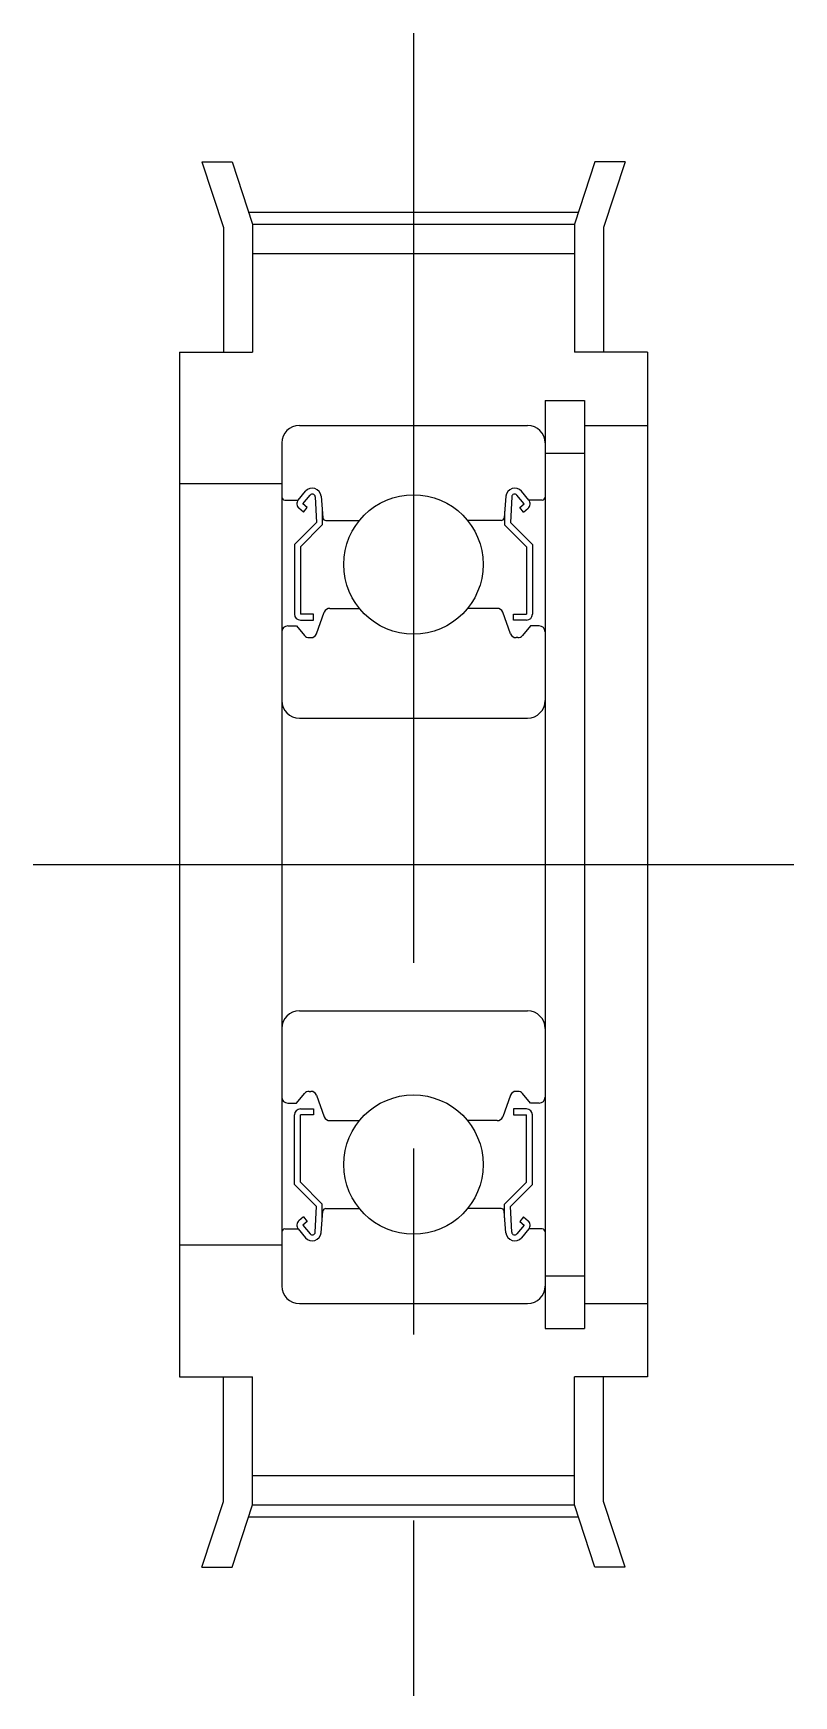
# Model space of a CAD drawing. Extents: x 10 to 145, y 10 to 119.
# Drawn here: x 118.7 to 144.7, y 62.5 to 119.3 of the extents above; entities outside this region: 2.
import ezdxf

# ---------------------------------------------------------------- set-up
doc = ezdxf.new("R2010")
doc.units = 0
doc.linetypes.add('CENTER', pattern=[50.8, 31.75, -6.35, 6.35, -6.35])
doc.layers.get('0').update_dxf_attribs({"linetype": 'CONTINUOUS'})
doc.layers.add('CENTER', color=1, linetype='CENTER')
doc.styles.get("Standard").update_dxf_attribs({"font": 'txt.shx'})

msp = doc.modelspace()

# ---------------------------------------------------------------- linework, layer by layer
for p, q in [((124.452, 114.865), (125.487, 114.865)), ((124.452, 114.865), (125.185, 112.629)), ((125.487, 114.865), (126.185, 112.74)), ((137.883, 114.865), (137.185, 112.74)), ((138.919, 114.865), (137.883, 114.865)), ((138.919, 114.865), (138.185, 112.629)), ((125.185, 112.629), (125.185, 108.365)), ((126.185, 112.74), (137.185, 112.74)), ((126.185, 112.74), (126.185, 108.365)), ((137.185, 112.74), (137.185, 108.365)), ((138.185, 112.629), (138.185, 108.365)), ((126.185, 111.74), (137.185, 111.74)), ((123.685, 108.365), (123.685, 73.365)), ((123.685, 108.365), (126.185, 108.365)), ((139.685, 108.365), (137.185, 108.365)), ((139.685, 108.365), (139.685, 73.365)), ((136.185, 106.715), (136.185, 75.015)), ((136.185, 106.715), (137.535, 106.715)), ((137.535, 106.715), (137.535, 75.015)), ((127.785, 105.865), (135.585, 105.865)), ((137.535, 105.865), (139.685, 105.865)), ((127.185, 105.265), (127.185, 76.465)), ((136.185, 105.265), (136.185, 76.465)), ((136.185, 104.915), (137.535, 104.915)), ((127.185, 103.865), (123.685, 103.865)), ((127.745, 103.315), (127.995, 103.613)), ((127.898, 103.186), (128.149, 103.485)), ((128.325, 103.425), (128.368, 102.548)), ((128.524, 103.446), (128.588, 102.707)), ((134.847, 103.446), (134.782, 102.707)), ((135.046, 103.425), (135.002, 102.548)), ((135.472, 103.186), (135.222, 103.485)), ((135.625, 103.315), (135.376, 103.613)), ((127.285, 103.315), (127.745, 103.315)), ((127.923, 102.905), (127.77, 103.033)), ((128.051, 103.058), (127.898, 103.186)), ((127.923, 102.905), (128.051, 103.058)), ((128.568, 102.935), (128.568, 102.465)), ((134.802, 102.935), (134.802, 102.465)), ((135.319, 103.058), (135.472, 103.186)), ((135.447, 102.905), (135.319, 103.058)), ((135.447, 102.905), (135.601, 103.033)), ((136.085, 103.315), (135.625, 103.315)), ((128.368, 102.548), (127.618, 101.798)), ((128.568, 102.465), (127.818, 101.715)), ((128.688, 102.615), (129.836, 102.615)), ((134.683, 102.615), (133.535, 102.615)), ((134.802, 102.465), (135.552, 101.715)), ((135.002, 102.548), (135.752, 101.798)), ((127.618, 101.798), (127.618, 99.415)), ((127.818, 101.715), (127.818, 99.415)), ((135.552, 101.715), (135.552, 99.415)), ((135.752, 101.798), (135.752, 99.415)), ((128.268, 99.415), (127.818, 99.415)), ((128.268, 99.215), (128.268, 99.415)), ((128.367, 98.747), (128.636, 99.484)), ((128.824, 99.615), (129.836, 99.615)), ((134.547, 99.615), (133.535, 99.615)), ((135.004, 98.747), (134.735, 99.484)), ((135.102, 99.215), (135.102, 99.415)), ((135.102, 99.415), (135.552, 99.415)), ((127.385, 99.015), (127.685, 99.015)), ((127.685, 99.015), (127.961, 98.687)), ((127.818, 99.215), (128.268, 99.215)), ((135.552, 99.215), (135.102, 99.215)), ((135.685, 99.015), (135.41, 98.687)), ((135.985, 99.015), (135.685, 99.015)), ((128.114, 98.615), (128.179, 98.615)), ((135.257, 98.615), (135.192, 98.615)), ((137.535, 98.79), (137.535, 98.79)), ((127.785, 95.865), (135.585, 95.865)), ((137.535, 90.865), (137.536, 90.865)), ((127.785, 85.865), (135.585, 85.865)), ((127.685, 82.715), (127.961, 83.044)), ((128.114, 83.115), (128.179, 83.115)), ((128.367, 82.984), (128.636, 82.247)), ((135.004, 82.984), (134.735, 82.247)), ((135.257, 83.115), (135.192, 83.115)), ((135.685, 82.715), (135.41, 83.044)), ((127.385, 82.715), (127.685, 82.715)), ((127.818, 82.515), (128.268, 82.515)), ((128.268, 82.515), (128.268, 82.315)), ((135.102, 82.515), (135.102, 82.315)), ((135.552, 82.515), (135.102, 82.515)), ((135.985, 82.715), (135.685, 82.715)), ((127.618, 79.932), (127.618, 82.315)), ((128.268, 82.315), (127.818, 82.315)), ((127.818, 80.015), (127.818, 82.315)), ((128.824, 82.115), (129.836, 82.115)), ((134.547, 82.115), (133.535, 82.115)), ((135.102, 82.315), (135.552, 82.315)), ((135.552, 80.015), (135.552, 82.315)), ((135.752, 79.932), (135.752, 82.315)), ((128.368, 79.182), (127.618, 79.932)), ((128.568, 79.265), (127.818, 80.015)), ((134.802, 79.265), (135.552, 80.015)), ((135.002, 79.182), (135.752, 79.932)), ((128.325, 78.305), (128.368, 79.182)), ((128.524, 78.285), (128.588, 79.024)), ((128.568, 78.795), (128.568, 79.265)), ((128.688, 79.115), (129.836, 79.115)), ((128.975, 79.115), (128.975, 79.116)), ((129.262, 79.115), (129.262, 79.115)), ((134.683, 79.115), (133.535, 79.115)), ((134.847, 78.285), (134.782, 79.024)), ((134.802, 78.795), (134.802, 79.265)), ((135.046, 78.305), (135.002, 79.182)), ((127.285, 78.415), (127.745, 78.415)), ((127.745, 78.415), (127.995, 78.118)), ((127.923, 78.825), (127.77, 78.697)), ((128.051, 78.672), (127.898, 78.544)), ((127.898, 78.544), (128.149, 78.246)), ((127.923, 78.825), (128.051, 78.672)), ((135.472, 78.544), (135.222, 78.246)), ((135.447, 78.825), (135.319, 78.672)), ((135.319, 78.672), (135.472, 78.544)), ((135.625, 78.415), (135.376, 78.118)), ((135.447, 78.825), (135.601, 78.697)), ((136.085, 78.415), (135.625, 78.415)), ((127.185, 77.865), (123.685, 77.865)), ((136.185, 76.815), (137.535, 76.815)), ((127.785, 75.865), (135.585, 75.865)), ((137.535, 75.865), (139.685, 75.865)), ((136.185, 75.015), (137.535, 75.015)), ((123.685, 73.365), (126.185, 73.365)), ((125.185, 69.102), (125.185, 73.365)), ((126.185, 68.99), (126.185, 73.365)), ((137.185, 68.99), (137.185, 73.365)), ((139.685, 73.365), (137.185, 73.365)), ((138.185, 69.102), (138.185, 73.365)), ((126.185, 69.99), (137.185, 69.99)), ((124.452, 66.865), (125.185, 69.102)), ((125.487, 66.865), (126.185, 68.99)), ((126.185, 68.99), (137.185, 68.99)), ((137.883, 66.865), (137.185, 68.99)), ((138.919, 66.865), (138.185, 69.102)), ((124.452, 66.865), (125.487, 66.865)), ((138.919, 66.865), (137.883, 66.865))]:
    msp.add_line(p, q)
for centre in [(131.685, 101.115), (131.685, 80.615)]:
    msp.add_circle(centre, 2.381)
for centre, radius, start, end in [((127.785, 105.265), 0.6, 90, 180), ((135.585, 105.265), 0.6, 0, 90), ((127.285, 103.415), 0.1, 180, 270), ((128.225, 103.42), 0.3, 4.9968, 140.0029), ((128.225, 103.42), 0.1, 2.8198, 140.0022), ((135.146, 103.42), 0.3, 39.9971, 175.0032), ((135.145, 103.42), 0.1, 39.9978, 177.1802), ((136.085, 103.415), 0.1, 270, 0), ((127.899, 103.187), 0.2, 140.0029, 230.087), ((135.472, 103.187), 0.2, 309.913, 39.9971), ((128.688, 102.715), 0.1, 184.9968, 269.9995), ((134.683, 102.715), 0.1, 270.0005, 355.0032), ((127.818, 99.415), 0.2, 180, 270), ((128.824, 99.415), 0.2, 90, 159.9914), ((134.547, 99.415), 0.2, 20.0086, 90), ((135.552, 99.415), 0.2, 270, 0), ((127.385, 98.815), 0.2, 90, 180), ((135.985, 98.815), 0.2, 0, 90), ((128.114, 98.815), 0.2, 219.995, 270), ((128.179, 98.815), 0.2, 270, 339.9914), ((135.192, 98.815), 0.2, 200.0086, 270), ((135.257, 98.815), 0.2, 270, 320.005), ((127.785, 96.465), 0.6, 180, 270), ((135.585, 96.465), 0.6, 270, 0), ((127.785, 85.265), 0.6, 90, 180), ((135.585, 85.265), 0.6, 0, 90), ((127.385, 82.915), 0.2, 180, 270), ((128.114, 82.915), 0.2, 90, 140.005), ((128.179, 82.915), 0.2, 20.0086, 90), ((135.192, 82.915), 0.2, 90, 159.9914), ((135.257, 82.915), 0.2, 39.995, 90), ((135.985, 82.915), 0.2, 270, 0), ((127.818, 82.315), 0.2, 90, 180), ((135.552, 82.315), 0.2, 0, 90), ((128.824, 82.315), 0.2, 200.0086, 270), ((134.547, 82.315), 0.2, 270, 339.9914), ((128.688, 79.015), 0.1, 90.0005, 175.0032), ((134.683, 79.015), 0.1, 4.9968, 89.9995), ((127.285, 78.315), 0.1, 90, 180), ((127.899, 78.544), 0.2, 129.913, 219.9971), ((135.472, 78.544), 0.2, 320.0029, 50.087), ((136.085, 78.315), 0.1, 0, 90), ((128.225, 78.311), 0.3, 219.9971, 355.0032), ((128.225, 78.31), 0.1, 219.9978, 357.1802), ((135.146, 78.311), 0.3, 184.9968, 320.0029), ((135.145, 78.31), 0.1, 182.8198, 320.0022), ((127.785, 76.465), 0.6, 180, 270), ((135.585, 76.465), 0.6, 270, 0)]:
    msp.add_arc(centre, radius, start, end)
at = {"layer": 'CENTER', "color": 1, "linetype": 'CENTER'}
for p, q in [((131.685, 119.26), (131.685, 62.47)), ((126.033, 113.145), (137.338, 113.145)), ((118.685, 90.865), (144.685, 90.865)), ((126.033, 68.585), (137.338, 68.585))]:
    msp.add_line(p, q, dxfattribs=at)

# ---------------------------------------------------------------- texts
for p in [(10, 25), (10, 10)]:
    msp.add_text('AHTF28T5100', height=4).set_placement(p)

doc.saveas('drawing.dxf')
